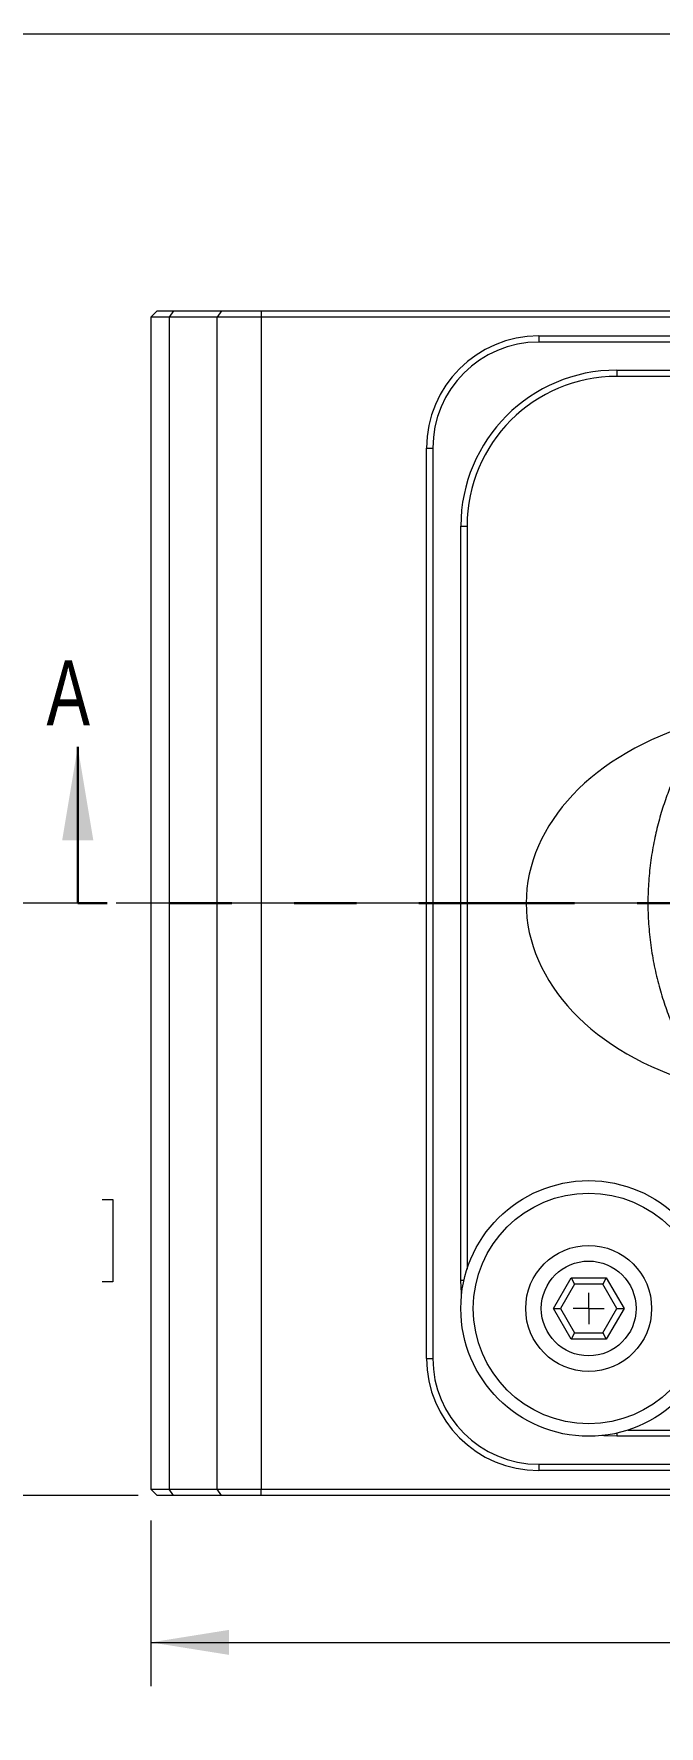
# Model space of a CAD drawing. Header units: inches. Extents: x 0.1 to 10.9, y 0 to 8.5.
# Drawn here: x 1.544 to 2.547, y 5.736 to 8.451 of the extents above; entities that cross this region are included whole.
import ezdxf

# ---------------------------------------------------------------- set-up
doc = ezdxf.new("R2010")
doc.units = ezdxf.units.IN
doc.header["$MEASUREMENT"] = 0
doc.linetypes.add('PHANTOM', pattern=[0.5, 0.25, -0.05, 0.05, -0.05, 0.05, -0.05])
doc.styles.add('SLDTEXTSTYLE0', font='TXT', dxfattribs={"width": 0.75})
doc.dimstyles.new('SLDDIMSTYLE0', dxfattribs={"dimtxt": 0.083333, "dimasz": 0.125, "dimexe": 0, "dimexo": 0.0625, "dimgap": 0.020833, "dimtad": 0, "dimtih": 1, "dimtoh": 1, "dimrnd": 1e-09, "dimzin": 4, "dimdsep": 46, "dimtxsty": 'SLDTEXTSTYLE0', "dimsah": 1, "dimcen": 0.09, "dimadec": 0, "dimazin": 1, "dimtfac": 1, "dimtofl": 0, "dimtmove": 0, "dimatfit": 3, "dimfxl": 1, "dimfrac": 2, "dimtolj": 1, "dimtzin": 12, "dimarcsym": 0})
doc.dimstyles.new('SLDDIMSTYLE4', dxfattribs={"dimtxt": 0.083333, "dimasz": 0.125, "dimexe": 0, "dimexo": 0.0625, "dimgap": 0.020833, "dimtad": 0, "dimtih": 1, "dimtoh": 1, "dimrnd": 1e-09, "dimdsep": 46, "dimtxsty": 'SLDTEXTSTYLE0', "dimsah": 1, "dimcen": 0.09, "dimadec": 0, "dimazin": 2, "dimtfac": 1, "dimtofl": 0, "dimtmove": 0, "dimatfit": 3, "dimfxl": 1, "dimfrac": 2, "dimtolj": 1, "dimtzin": 12, "dimarcsym": 0})

# ---------------------------------------------------------------- blocks, each defined once
blk = doc.blocks.new('_D')
at = {"color": 8, "linetype": 'Continuous', "lineweight": 0}
for p, q in [((1.7319, 6.0662), (1.7319, 5.8006)), ((4.3361, 6.0662), (4.3361, 5.8006)), ((1.7319, 5.8706), (2.6931, 5.8706)), ((2.801, 5.8706), (2.7841, 5.8706)), ((2.7841, 5.8706), (2.7841, 5.7382)), ((3.267, 5.8706), (3.2839, 5.8706)), ((3.2839, 5.8706), (3.2839, 5.7382)), ((4.3361, 5.8706), (3.3749, 5.8706)), ((2.7841, 5.7382), (2.801, 5.7382)), ((3.2839, 5.7382), (3.267, 5.7382))]:
    blk.add_line(p, q, dxfattribs=at)
for points in [[(1.7319, 5.8706), (1.8569, 5.8506), (1.8569, 5.8906)], [(4.3361, 5.8706), (4.2111, 5.8906), (4.2111, 5.8506)]]:
    blk.add_solid(points, dxfattribs=at)
at = {"color": 8, "linetype": 'Continuous', "lineweight": 0, "char_height": 0.08333, "attachment_point": 1, "style": 'SLDTEXTSTYLE0'}
for s, insert in [('2.60in', (2.8813, 5.9949)), ('66.1mm', (2.8221, 5.8456))]:
    blk.add_mtext(s, dxfattribs=dict(at, insert=insert))
blk = doc.blocks.new('_D_6')
at = {"color": 8, "linetype": 'Continuous', "lineweight": 0}
for p, q in [((1.6265, 7.0562), (1.3508, 7.0562)), ((1.4208, 7.0562), (1.4208, 6.7305)), ((1.1878, 6.5812), (1.1709, 6.5812)), ((1.1709, 6.5812), (1.1709, 6.4488)), ((1.6538, 6.5812), (1.6707, 6.5812)), ((1.6707, 6.5812), (1.6707, 6.4488)), ((1.1709, 6.4488), (1.1878, 6.4488)), ((1.6707, 6.4488), (1.6538, 6.4488)), ((1.4208, 6.1062), (1.4208, 6.4319)), ((1.7112, 6.1062), (1.3508, 6.1062))]:
    blk.add_line(p, q, dxfattribs=at)
for points in [[(1.4208, 7.0562), (1.4008, 6.9312), (1.4408, 6.9312)], [(1.4208, 6.1062), (1.4408, 6.2312), (1.4008, 6.2312)]]:
    blk.add_solid(points, dxfattribs=at)
at = {"color": 8, "linetype": 'Continuous', "lineweight": 0, "char_height": 0.08333, "attachment_point": 1, "style": 'SLDTEXTSTYLE0'}
for s, insert in [('0.95in', (1.2681, 6.7055)), ('24.1mm', (1.209, 6.5562))]:
    blk.add_mtext(s, dxfattribs=dict(at, insert=insert))
blk = doc.blocks.new('SW_CENTERMARKSYMBOL_0')
at = {"color": 0, "linetype": 'Continuous', "lineweight": 0}
for p, q in [((0, 0.2), (0, 1.0173)), ((0, 0), (0, 0.1)), ((-0.2, 0), (-1.3576, 0)), ((0, 0), (-0.1, 0)), ((0, 0), (0, -0.1)), ((0, 0), (0.1, 0)), ((0.2, 0), (1.3703, 0)), ((0, -0.2), (0, -1.0202))]:
    blk.add_line(p, q, dxfattribs=at)
blk = doc.blocks.new('SW_CENTERMARKSYMBOL_3')
at = {"color": 0, "linetype": 'Continuous', "lineweight": 0}
for q in [(-0.025, 0), (0, 0.025), (0, -0.025), (0.025, 0)]:
    blk.add_line((0, 0), q, dxfattribs=at)

msp = doc.modelspace()

# ---------------------------------------------------------------- linework, layer by layer
at = {"color": 7, "linetype": 'Continuous', "lineweight": 0}
for p, q in [((0.0622, 8.4506), (10.9445, 8.4506)), ((1.7419, 8.0062), (1.7319, 7.9962)), ((1.7319, 7.9962), (1.7319, 6.1162)), ((1.7612, 7.9962), (1.7319, 7.9962)), ((1.7419, 8.0062), (1.7683, 8.0062)), ((1.7683, 8.0062), (1.7612, 7.9962)), ((1.838, 7.9962), (1.7612, 7.9962)), ((1.7612, 7.9962), (1.7612, 6.1162)), ((1.7683, 8.0062), (1.8451, 8.0062)), ((1.8451, 8.0062), (1.838, 7.9962)), ((1.9087, 7.9962), (1.838, 7.9962)), ((1.838, 6.1162), (1.838, 7.9962)), ((1.8451, 8.0062), (1.9087, 8.0062)), ((1.9087, 8.0062), (1.9087, 7.9962)), ((1.9087, 8.0062), (2.931, 8.0062)), ((2.941, 7.9962), (1.9087, 7.9962)), ((1.9087, 7.9962), (1.9087, 6.1162)), ((2.354, 7.9662), (2.941, 7.9662)), ((2.354, 7.9662), (2.354, 7.9562)), ((2.931, 7.9562), (2.354, 7.9562)), ((2.479, 7.9112), (2.479, 7.9012)), ((2.479, 7.9112), (3.589, 7.9112)), ((3.5708, 7.9012), (2.479, 7.9012)), ((2.174, 6.3262), (2.174, 7.7862)), ((2.174, 7.7862), (2.184, 7.7862)), ((2.184, 7.7862), (2.184, 6.3262)), ((2.229, 6.4512), (2.229, 7.6612)), ((2.229, 7.6612), (2.239, 7.6612)), ((2.239, 7.6612), (2.239, 6.4694)), ((2.3774, 6.4062), (2.4057, 6.4552)), ((2.4115, 6.4452), (2.3889, 6.4062)), ((2.4057, 6.4552), (2.4623, 6.4552)), ((2.4057, 6.4552), (2.4115, 6.4452)), ((2.4566, 6.4452), (2.4115, 6.4452)), ((2.4623, 6.4552), (2.4566, 6.4452)), ((2.4791, 6.4062), (2.4566, 6.4452)), ((2.4623, 6.4552), (2.4907, 6.4062)), ((2.4057, 6.3571), (2.3774, 6.4062)), ((2.3774, 6.4062), (2.3889, 6.4062)), ((2.3889, 6.4062), (2.4115, 6.3671)), ((2.4566, 6.3671), (2.4791, 6.4062)), ((2.4907, 6.4062), (2.4623, 6.3571)), ((2.4791, 6.4062), (2.4907, 6.4062)), ((2.4115, 6.3671), (2.4057, 6.3571)), ((2.4623, 6.3571), (2.4057, 6.3571)), ((2.4115, 6.3671), (2.4566, 6.3671)), ((2.4566, 6.3671), (2.4623, 6.3571)), ((2.174, 6.3262), (2.184, 6.3262)), ((3.589, 6.2012), (2.479, 6.2012)), ((2.4973, 6.2112), (3.589, 6.2112)), ((2.354, 6.1562), (3.714, 6.1562)), ((2.354, 6.1562), (2.354, 6.1462)), ((3.714, 6.1462), (2.354, 6.1462)), ((1.7319, 6.1162), (1.7419, 6.1062)), ((1.7319, 6.1162), (1.7612, 6.1162)), ((1.7683, 6.1062), (1.7612, 6.1162)), ((1.7612, 6.1162), (1.838, 6.1162)), ((1.838, 6.1162), (1.9087, 6.1162)), ((1.8451, 6.1062), (1.838, 6.1162)), ((1.9087, 6.1062), (1.9087, 6.1162)), ((1.9087, 6.1162), (4.1593, 6.1162)), ((1.7683, 6.1062), (1.7419, 6.1062)), ((1.8451, 6.1062), (1.7683, 6.1062)), ((1.9087, 6.1062), (1.8451, 6.1062)), ((4.1593, 6.1062), (1.9087, 6.1062))]:
    msp.add_line(p, q, dxfattribs=at)
at = {"color": 7, "linetype": 'Continuous', "lineweight": 30}
msp.add_line((1.6146, 7.0562), (1.6146, 7.307), dxfattribs=at)
at = {"color": 7, "linetype": 'PHANTOM', "lineweight": 30}
msp.add_line((4.6615, 7.0562), (1.6146, 7.0562), dxfattribs=at)
at = {"color": 8, "linetype": 'Continuous', "lineweight": 0}
for p, q in [((2.234, 6.4512), (2.229, 6.4512)), ((2.479, 6.2062), (2.479, 6.2012))]:
    msp.add_line(p, q, dxfattribs=at)
at = {"color": 7, "linetype": 'Continuous', "lineweight": 0, "flags": 128}
for points in [[(2.2301, 6.4276), (2.2299, 6.4305), (2.229, 6.4512)], [(2.479, 6.2012), (2.4584, 6.202), (2.4554, 6.2023)]]:
    msp.add_lwpolyline(points, dxfattribs=at)
at = {"color": 7, "linetype": 'Continuous', "lineweight": 0}
for radius in [0.205, 0.185, 0.101, 0.076]:
    msp.add_circle((2.434, 6.4062), radius, dxfattribs=at)
for centre, radius, start, end in [((2.354, 7.7862), 0.18, 90, 180), ((2.354, 7.7862), 0.17, 90, 180), ((2.479, 7.6612), 0.25, 90, 180), ((2.479, 7.6612), 0.24, 90, 180), ((2.354, 6.3262), 0.18, 180, 270), ((2.354, 6.3262), 0.17, 180, 270)]:
    msp.add_arc(centre, radius, start, end, dxfattribs=at)
msp.add_ellipse((2.7757, 7.0562), major_axis=(0.4419, 0), ratio=0.707107, start_param=1.96056, end_param=4.322626, dxfattribs=at)
msp.add_open_spline([(2.6205, 7.346), (2.6182, 7.3427), (2.6136, 7.336), (2.6053, 7.3232), (2.596, 7.3077), (2.5856, 7.2889), (2.5748, 7.2667), (2.5643, 7.2422), (2.5546, 7.2157), (2.5461, 7.1874), (2.5389, 7.1572), (2.5334, 7.1252), (2.5299, 7.0918), (2.5286, 7.0576), (2.5297, 7.0232), (2.5332, 6.9888), (2.5388, 6.9553), (2.5466, 6.9231), (2.556, 6.8925), (2.5666, 6.8643), (2.5779, 6.8388), (2.5894, 6.8163), (2.6008, 6.7963), (2.6116, 6.7792), (2.6175, 6.7706), (2.6205, 6.7663)], degree=3, knots=[0, 0, 0, 0, 0.03738, 0.074849, 0.112218, 0.154338, 0.196601, 0.238733, 0.280606, 0.322602, 0.364482, 0.408848, 0.45335, 0.497718, 0.543257, 0.58894, 0.634477, 0.680069, 0.725809, 0.771389, 0.815836, 0.860438, 0.904872, 0.952431, 1, 1, 1, 1], dxfattribs=at)
at = {"color": 7, "linetype": 'Continuous', "lineweight": 30}
msp.add_solid([(1.6146, 7.307), (1.5896, 7.157), (1.6396, 7.157)], dxfattribs=at)

# ---------------------------------------------------------------- block references
at = {"color": 8, "linetype": 'Continuous', "lineweight": 0}
for name, p in [('SW_CENTERMARKSYMBOL_0', (3.034, 7.0562)), ('SW_CENTERMARKSYMBOL_3', (2.434, 6.4062))]:
    msp.add_blockref(name, p, dxfattribs=at)

# ---------------------------------------------------------------- texts
at = {"color": 7, "linetype": 'Continuous', "insert": (1.5645, 7.4459), "char_height": 0.1042, "attachment_point": 1, "style": 'SLDTEXTSTYLE0'}
msp.add_mtext('A', dxfattribs=at)

# ---------------------------------------------------------------- dimensions: what is measured, and where the dimension line sits
at = {"color": 8, "linetype": 'Continuous', "lineweight": 0}
dim = msp.add_linear_dim(base=(1.4208, 6.1062), p1=(1.6765, 7.0562), p2=(1.7612, 6.1062), angle=90, dimstyle='SLDDIMSTYLE4', dxfattribs=at)
dim.commit()
dim.dimension.update_dxf_attribs({"geometry": '_D_6', "text_midpoint": (1.4208, 6.5812), "dimtype": 160})
dim = msp.add_linear_dim(base=(4.3361, 5.8706), p1=(1.7319, 6.1162), p2=(4.3361, 6.1162), dimstyle='SLDDIMSTYLE0', dxfattribs=at)
dim.commit()
dim.dimension.update_dxf_attribs({"geometry": '_D', "text_midpoint": (3.034, 5.8706), "dimtype": 160})

doc.saveas('drawing.dxf')
